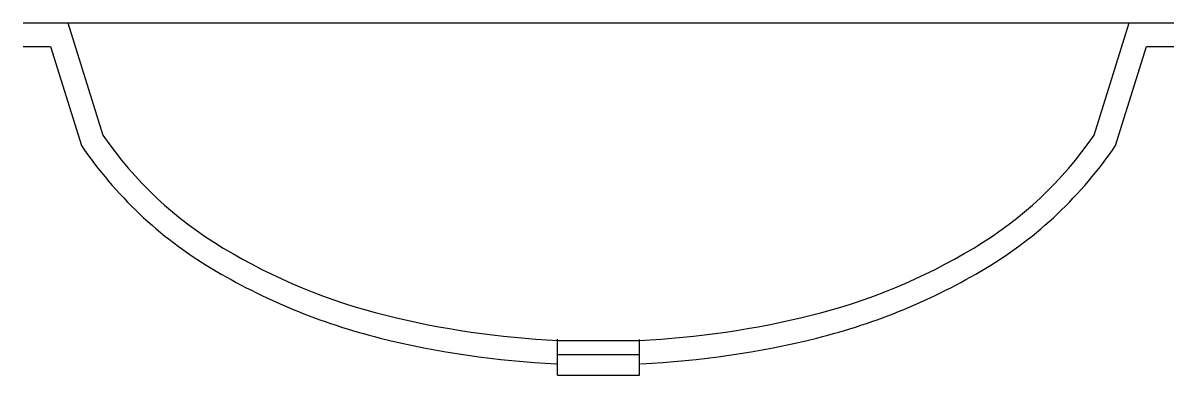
# Model space of a CAD drawing. Header units: metres. Extents: x -0.245 to 0.245, y -0.15 to 0.
import ezdxf

# ---------------------------------------------------------------- set-up
doc = ezdxf.new("R2010")
doc.units = ezdxf.units.M

msp = doc.modelspace()

# ---------------------------------------------------------------- linework, layer by layer
for p, q in [((-0.2450000000000045, 0), (0.2450000000000045, 0)), ((-0.2259306480021905, 0), (-0.2110529670407857, -0.04775966216271854)), ((0.2110529670407857, -0.04775966216271854), (0.2259306480021905, 0)), ((-0.2332894983843516, -0.01000000000001933), (-0.2201546855087884, -0.05216478543488279)), ((0.2201546855087884, -0.05216478543488279), (0.2332894983843516, -0.01000000000001933)), ((-0.01743299934278753, -0.1500000000000057), (-0.01743299934278753, -0.1346828236761155)), ((-0.01743299934278753, -0.1352273127699277), (0.01743299934278753, -0.1352273127699277)), ((0.01743299934278753, -0.1500000000000057), (0.01743299934278753, -0.1348291051158981)), ((-0.01743299934278753, -0.1412826143347843), (0.01743299934278753, -0.1412826143347843)), ((-0.01743299934278753, -0.1500000000000057), (0.01743299934278753, -0.1500000000000057))]:
    msp.add_line(p, q)
for points in [[(-0.2450000000000045, -0.01000000000001933), (-0.2332894983843516, -0.01000000000001933)], [(0.2332894983843516, -0.01000000000001933), (0.2450000000000045, -0.01000000000001933)]]:
    msp.add_lwpolyline(points)
for centre, radius, start, end in [((-0.07414305563648327, 0.0467051505335121), 0.1663367808948697, 214.6048175854674, 239.0223958416059), ((0.07414305563648327, 0.0467051505335121), 0.1663367808948649, 300.9776041583942, 325.3951824145325), ((-0.07414305563648327, 0.04670515053356894), 0.1763367808948909, 214.1033983301497, 239.022395841619), ((0.07414305563648327, 0.04670515053356894), 0.1763367808948885, 300.977604158381, 325.8966016698503), ((-0.02938991779240041, 0.1212528687194663), 0.2532862238696414, 239.0223958416321, 256.035806990081), ((0.02938991779240041, 0.1212528687194663), 0.2532862238696461, 283.964193009919, 300.9776041583679), ((-0.02938991779228672, 0.1212528687193526), 0.2632862238695773, 239.0223958416, 256.0358069900491), ((0.02938991779228672, 0.1212528687193526), 0.2632862238695766, 283.9641930099509, 300.9776041584), ((2.842170943040401e-14, 0.2394440083734821), 0.37507666996687, 256.0358069900543, 267.3360186335681), ((-2.842170943040401e-14, 0.2394440083734821), 0.3750766699668679, 272.6639813664319, 283.9641930099458), ((0, 0.239444008373539), 0.3850766699669317, 256.0358069900594, 267.3360186335731), ((0, 0.239444008373539), 0.3850766699669337, 272.663981366427, 283.9641930099406)]:
    msp.add_arc(centre, radius, start, end)

doc.saveas('drawing.dxf')
